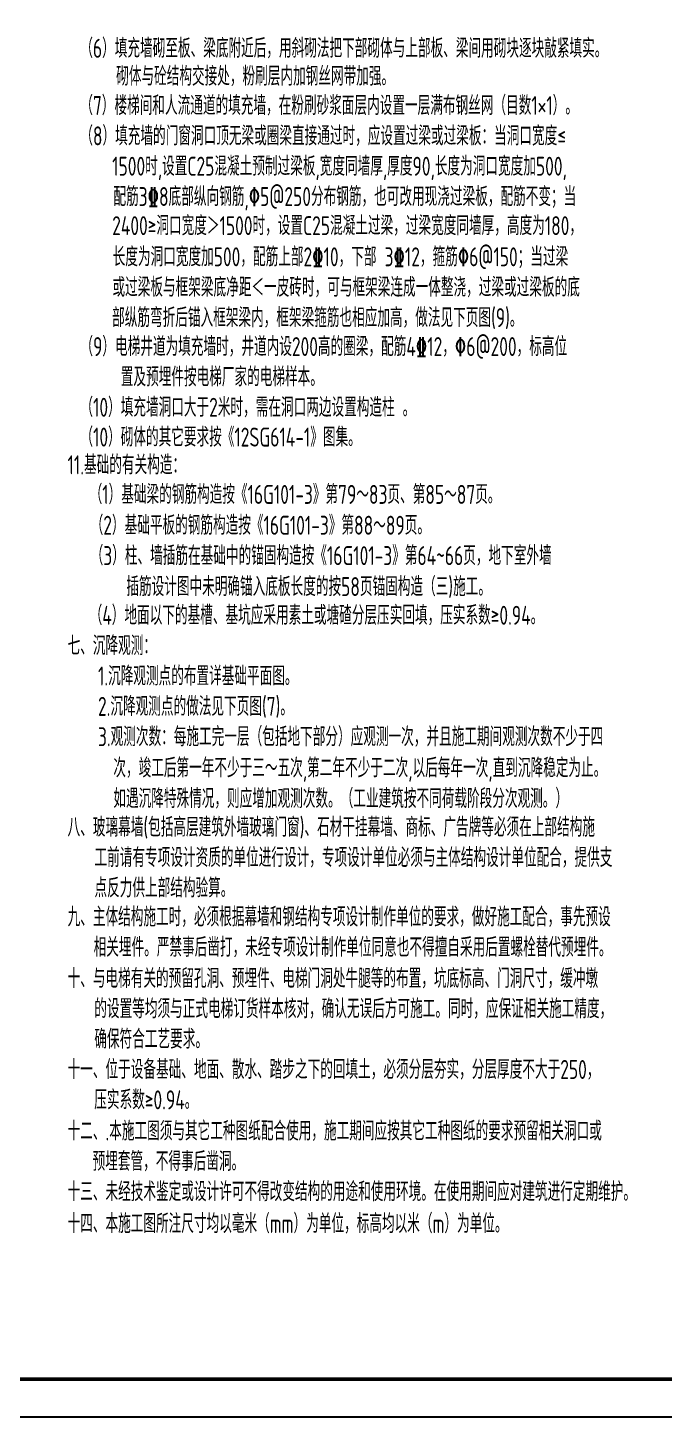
# Model space of a CAD drawing. Header units: millimetres. Extents: x 4533265 to 4958735, y 18976699 to 19555898.
# Drawn here: x 4828686 to 4845436, y 19426532 to 19463146 of the extents above; entities that cross this region are included whole.
import ezdxf

# ---------------------------------------------------------------- set-up
doc = ezdxf.new("R2010")
doc.units = ezdxf.units.MM
doc.header["$LTSCALE"] = 1000
doc.header["$MEASUREMENT"] = 0
for name, color, linetype in [('3T_WOOD', 21, 'Continuous'), ('TK', 4, 'Continuous'), ('文字', 4, 'Continuous'), ('砌体-小孔砖', 50, 'Continuous')]:
    doc.layers.add(name, color=color, linetype=linetype)
doc.styles.add('TSSD_REIN', font='tssdeng.shx', dxfattribs={"width": 0.7, "bigfont": 'tssdchn.shx'})

# ---------------------------------------------------------------- blocks, each defined once
blk = doc.blocks.new('GeYuanFrame_32550481', base_point=(20.09, 4.53))
at = {"layer": 'TK'}
blk.add_lwpolyline([(20.09, 4.53), (20.09, 598.53), (861.09, 598.53), (861.09, 4.53)], close=True, dxfattribs=at)
at = {"layer": 'TK', "const_width": 1}
blk.add_lwpolyline([(45.09, 588.53), (851.09, 588.53), (851.09, 14.53), (45.09, 14.53)], close=True, dxfattribs=at)

msp = doc.modelspace()

# ---------------------------------------------------------------- block references
at = {"layer": '3T_WOOD', "xscale": 100, "yscale": 100, "zscale": 100}
msp.add_blockref('GeYuanFrame_32550481', (4793515.7, 19426532), dxfattribs=at)

# ---------------------------------------------------------------- texts
at = {"layer": '文字', "linetype": 'Continuous', "style": 'TSSD_REIN', "width": 0.7}
for s, p in [('（8）填充墙的门窗洞口顶无梁或圈梁直接通过时，应设置过梁或过梁板：当洞口宽度≤', (4830067.9, 19460047.9)), ('1500时,设置C25混凝土预制过梁板,宽度同墙厚,厚度90,长度为洞口宽度加500,', (4830906.8, 19459247.9)), ('配筋3\x848底部纵向钢筋,\x825@250分布钢筋，也可改用现浇过梁板，配筋不变；当', (4830939.7, 19458447.9)), ('2400≥洞口宽度＞1500时，设置C25混凝土过梁，过梁宽度同墙厚，高度为180，', (4830906.8, 19457681.5)), ('长度为洞口宽度加500，配筋上部2\x8410，下部 3\x8412，箍筋\x826@150；当过梁', (4830919.9, 19456860.1)), ('或过梁板与框架梁底净距＜一皮砖时，可与框架梁连成一体整浇，过梁或过梁板的底', (4830913.7, 19456057.6)), ('部纵筋弯折后锚入框架梁内，框架梁箍筋也相应加高，做法见下页图(9)。', (4830904.7, 19455257.6)), ('11.基础的有关构造：', (4829732.9, 19451377.4)), ('（1）基础梁的钢筋构造按《16G101-3》第79～83页、第85～87页。', (4830313.3, 19450598.7)), ('（2）基础平板的钢筋构造按《16G101-3》第88～89页。', (4830340.2, 19449786.5)), ('（3）柱、墙插筋在基础中的锚固构造按《16G101-3》第64~66页，地下室外墙', (4830340.2, 19448986.5)), ('插筋设计图中未明确锚入底板长度的按58页锚固构造（三)施工。', (4831279.6, 19448170.1)), ('（4）地面以下的基槽、基坑应采用素土或塘碴分层压实回填，压实系数\x930.94。', (4830313.3, 19447414.3)), ('七、沉降观测：', (4829732.9, 19446614.3)), ('1.沉降观测点的布置详基础平面图。', (4830532.9, 19445814.3)), ('2.沉降观测点的做法见下页图(7)。', (4830532.9, 19445014.3)), ('3.观测次数：每施工完一层（包括地下部分）应观测一次，并且施工期间观测次数不少于四', (4830532.9, 19444214.3)), ('次，竣工后第一年不少于三～五次,第二年不少于二次,以后每年一次,直到沉降稳定为止。', (4830936.9, 19443392.9)), ('如遇沉降特殊情况，则应增加观测次数。（工业建筑按不同荷载阶段分次观测。）', (4830936.9, 19442584.8)), ('八、玻璃幕墙(包括高层建筑外墙玻璃门窗)、石材干挂幕墙、商标、广告牌等必须在上部结构施', (4829732.9, 19441829.8)), (' 工前请有专项设计资质的单位进行设计，专项设计单位必须与主体结构设计单位配合，提供支', (4830228.5, 19441029.8)), (' 点反力供上部结构验算。', (4830228.5, 19440229.8)), ('九、主体结构施工时，必须根据幕墙和钢结构专项设计制作单位的要求，做好施工配合，事先预设', (4829732.9, 19439465.3)), (' 相关埋件。严禁事后凿打，未经专项设计制作单位同意也不得擅自采用后置螺栓替代预埋件。', (4830205.9, 19438665.3)), ('十、与电梯有关的预留孔洞、预埋件、电梯门洞处牛腿等的布置，坑底标高、门洞尺寸，缓冲墩', (4829732.9, 19437845.4)), (' 的设置等均须与正式电梯订货样本核对，确认无误后方可施工。同时，应保证相关施工精度，', (4830223.5, 19437045.4)), (' 确保符合工艺要求。', (4830223.5, 19436245.4)), ('十一、位于设备基础、地面、散水、踏步之下的回填土，必须分层夯实，分层厚度不大于250，', (4829732.9, 19435445.4)), (' 压实系数≥0.94。', (4830223.5, 19434645.4)), ('十二、.本施工图须与其它工种图纸配合使用，施工期间应按其它工种图纸的要求预留相关洞口或', (4829732.9, 19433824.1)), (' 预埋套管，不得事后凿洞。', (4830178.9, 19433024.1)), ('十三、未经技术鉴定或设计许可不得改变结构的用途和使用环境。在使用期间应对建筑进行定期维护。', (4829732.9, 19432225.3)), ('十四、本施工图所注尺寸均以毫米（mm）为单位，标高均以米（m）为单位。', (4829732.9, 19431385.1))]:
    msp.add_text(s, height=500, dxfattribs=at).set_placement(p)
at = {"layer": '砌体-小孔砖', "color": 3, "linetype": 'Continuous', "style": 'TSSD_REIN', "width": 0.7}
for s, p in [('（6）填充墙砌至板、梁底附近后，用斜砌法把下部砌体与上部板、梁间用砌块逐块敲紧填实。', (4830067.9, 19462356.4)), ('砌体与砼结构交接处，粉刷层内加钢丝网带加强。', (4831012.3, 19461620.4)), ('（7）楼梯间和人流通道的填充墙，在粉刷砂浆面层内设置一层满布钢丝网（目数1×1）。', (4830067.9, 19460847.9)), ('（9）电梯井道为填充墙时，井道内设200高的圈梁，配筋4\x8412，\x826@200，标高位', (4830070.9, 19454495.2)), ('     置及预埋件按电梯厂家的电梯样本。', (4830070.9, 19453695.2)), ('（10）填充墙洞口大于2米时，需在洞口两边设置构造柱 。', (4830070.9, 19452895.2)), ('（10）砌体的其它要求按《12SG614-1》图集。', (4830070.9, 19452109.8))]:
    msp.add_text(s, height=500, dxfattribs=at).set_placement(p)

doc.saveas('drawing.dxf')
